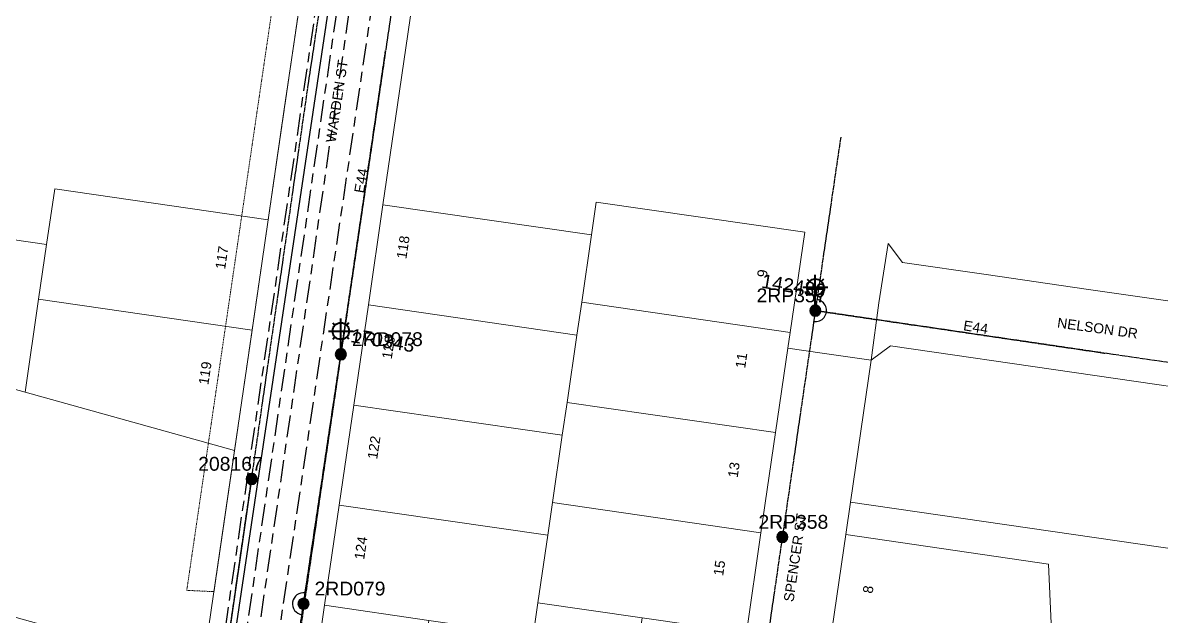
# Model space of a CAD drawing. Header units: metres. Extents: x 268848 to 269642, y 6084229 to 6085023.
# Drawn here: x 269306.1 to 269511.9, y 6084723.6 to 6084830.9 of the extents above; entities that cross this region are included whole.
import ezdxf
from ezdxf.enums import TextEntityAlignment as Align

# ---------------------------------------------------------------- set-up
doc = ezdxf.new("R2010")
doc.units = ezdxf.units.M
for name, pattern in [('Cable Exist OH', [1, 1, 0]), ('Cable Exist UG', [8.2, 4, -1.2, 1.8, -1.2]), ('HIDDEN', [0.375, 0.25, -0.125]), ('HIDDEN2', [0.1875, 0.125, -0.0625])]:
    doc.linetypes.add(name, pattern=pattern)
doc.layers.get('0').update_dxf_attribs({"color": 6})
for name, color, linetype, lineweight in [('Cadastre Land Parcels_SP_EXT', 9, 'Continuous', 5), ('Cadastre Other Property_SP_EXT', 9, 'HIDDEN', 5), ('Cadastre Roads_SP_EXT', 9, 'Continuous', 5)]:
    doc.layers.add(name, color=color, linetype=linetype, lineweight=lineweight)
for name, color, linetype in [('Equip_SP_SL_EXT', 7, 'Continuous'), ('Mains_HV_EXT', 7, 'Continuous'), ('Mains_LV_EXT', 7, 'Continuous'), ('Mains_SL_EXT', 7, 'Continuous'), ('Mains_TR_EXT', 7, 'Continuous'), ('OH_Details_SP_MISC', 7, 'Continuous'), ('SupportsOH_SP_TR_HV_LV_SL_EXT', 7, 'Continuous')]:
    doc.layers.add(name, color=color, linetype=linetype)
doc.styles.add('iecARIAL', font='arial.ttf', dxfattribs={"height": 2})
doc.styles.add('POLE_LABEL', font='arial.ttf')
doc.styles.get("Standard").update_dxf_attribs({"font": 'arial.ttf'})
doc.linetypes.add('Cable #', pattern='A,8,-0.1,["#",Standard,S=1.8,R=0,X=0.8,Y=-0.9],-3.3', length=11.4)
doc.linetypes.add('Cable E OH', pattern='A,9.4,["E",Standard,S=1.7,R=0,X=0,Y=-1],0', length=9.4)

# ---------------------------------------------------------------- blocks, each defined once
blk = doc.blocks.new('SL_LANTERN_EXT')
at = {"lineweight": 40}
for p, q in [((0, 1.97), (0, 6.47)), ((-2.25, 4.22), (2.25, 4.22)), ((-1.46, 5.68), (-1.06, 5.28)), ((1.46, 5.68), (1.06, 5.28)), ((-1.46, 2.76), (-1.06, 3.16)), ((0, 0), (0, 2.72)), ((1.46, 2.76), (1.06, 3.16))]:
    blk.add_line(p, q, dxfattribs=at)
blk.add_circle((0, 4.22), 1.5, dxfattribs=at)
at = {"style": 'iecARIAL', "flags": 8}
blk.add_attdef('ASSET_NUM', (1.5, 1.5), '', height=2.5, dxfattribs=at)
for tag, p, height, flags in [('OPERATING_VOLTAGE', (0.98, -1.65), 0.2, 9), ('ORIENTATION', (0.98, -1.85), 0.2, 9), ('OWNED_BY', (0.98, -2.05), 0.2, 9), ('STATE', (0.98, -2.25), 0.2, 9), ('CONSTRUCTED_VOLTAGE', (0.98, -0.65), 0.2, 9), ('CONTROL_TYPE', (0.98, -0.85), 0.2, 9), ('LANTERN_PURPOSE', (0.98, -1.05), 0.2, 9), ('LANTERN_TYPE', (0.98, -1.25), 0.2, 9), ('NO_PHASES', (0.98, -1.45), 0.2, 9), ('LNUMBER', (2.18, -3.25), 2.5, 8), ('USAGE', (0.98, -2.45), 0.2, 9), ('CEXIST', (0.98, -2.65), 0.2, 9), ('CNEW', (0.98, -2.85), 0.2, 9), ('CNUMBER', (0.98, -3.05), 0.2, 9), ('CREMOVE', (0.98, -3.25), 0.2, 9), ('CREPLACE', (0.98, -3.45), 0.2, 9), ('LKINGHEIGHT', (0.98, -3.65), 0.2, 9), ('LBRACKET', (0.98, -3.85), 0.2, 9), ('LBRACKETVOCAB', (0.98, -4.05), 0.2, 9), ('LCATEGORY', (0.98, -4.25), 0.2, 9), ('LCHARGE1', (0.98, -4.45), 0.2, 9), ('LCHARGE1PERCENT', (0.98, -4.65), 0.2, 9), ('LCHARGE2', (0.98, -4.85), 0.2, 9), ('LCHARGE2PERCENT', (0.98, -5.05), 0.2, 9), ('LCHARGE3', (0.98, -5.25), 0.2, 9), ('LCHARGE3PERCENT', (0.98, -5.45), 0.2, 9), ('LEXIST', (0.98, -5.65), 0.2, 9), ('LLAMP', (0.98, -5.85), 0.2, 9), ('LLAMPVOCAB', (0.98, -6.05), 0.2, 9), ('LMAST', (0.98, -6.25), 0.2, 9), ('LMASTVOCAB', (0.98, -6.45), 0.2, 9), ('LNEW', (0.98, -6.65), 0.2, 9), ('LANTNUMBER', (0.98, -6.85), 0.2, 9), ('LOUTREACH', (0.98, -7.25), 0.2, 9), ('LOUTREACHVOCAB', (0.98, -7.45), 0.2, 9), ('LRATECODE', (0.98, -7.65), 0.2, 9), ('LREMOVE', (0.98, -7.85), 0.2, 9), ('LREPLACE', (0.98, -8.05), 0.2, 9), ('LTYPE', (0.98, -8.25), 0.2, 9), ('STREETNAME', (0.98, -9.25), 0.2, 9), ('SUBURB', (0.98, -9.45), 0.2, 1), ('LTYPEVOCAB', (0.98, -8.45), 0.2, 9), ('LEGEND', (0.98, -8.65), 0.2, 9), ('LOCATION', (0.98, -8.85), 0.2, 9), ('NOTES', (0.98, -9.05), 0.2, 9)]:
    blk.add_attdef(tag, p, '', height=height, dxfattribs=dict(flags=flags))
blk = doc.blocks.new('POLE_EXT')
blk.add_hatch(color=256).paths.add_polyline_path([(-1, 0, 1), (1, 0, 1)])
blk.add_lwpolyline([(-1, 0, 1), (1, 0, 1)], format="xyb", close=True)
for tag, height, flags, p in [('pNumber', 2.5, 8, (-17.84, 2.07)), ('OWNED_BY', 0.2, 9, (1.35, -0.4)), ('SPECIAL_USE', 0.2, 9, (1.35, -0.8)), ('STATE', 0.2, 9, (1.35, -1)), ('cLV', 0.2, 9, (1.35, -1.4)), ('hDepth', 0.2, 9, (1.35, -1.6)), ('hDia', 0.2, 9, (1.35, -1.8)), ('cHV', 0.2, 9, (1.35, -2)), ('PARENT', 0.2, 9, (1.35, -0.6)), ('USAGE', 0.2, 9, (1.35, -1.2)), ('cLinedev', 0.2, 9, (1.35, -3.4)), ('pExisting', 0.2, 9, (1.35, -3.8)), ('LBRACKET', 0.2, 9, (1.35, -2.2)), ('LExisting', 0.2, 9, (1.35, -2.4)), ('LANTNUMBER', 0.2, 9, (1.35, -2.6)), ('LOther', 0.2, 9, (1.35, -2.8)), ('LRemove', 0.2, 9, (1.35, -3)), ('LEGEND', 0.2, 9, (1.35, -3.2)), ('LOCATION', 0.2, 9, (1.35, -3.6)), ('PFNUMBER', 0.2, 9, (1.35, -4)), ('NEWPFNUMBER', 0.2, 9, (1.35, -4.2)), ('pFooting', 0.2, 9, (1.35, -4.4)), ('pNew', 0.2, 9, (1.35, -4.6)), ('pRelocate', 0.2, 9, (1.35, -5)), ('pRemove', 0.2, 9, (1.35, -5.2)), ('pReplace', 0.2, 9, (1.35, -5.4)), ('pStay', 0.2, 9, (1.35, -5.6)), ('pType', 0.2, 9, (1.35, -5.8)), ('cspan', 0.2, 9, (1.35, -6)), ('STREETNAME', 0.2, 9, (1.35, -6.2)), ('SUBURB', 0.2, 9, (1.35, -6.4)), ('OPERATED_BY', 0.2, 9, (1.36, -7.01)), ('NOTES', 0.2, 9, (1.35, -6.6)), ('MAINTAINED_BY', 0.2, 9, (1.36, -6.81))]:
    blk.add_attdef(tag, text='', height=height, dxfattribs=dict(flags=flags)).set_placement(p, align=Align.MIDDLE_LEFT)
at = {"style": 'POLE_LABEL'}
for tag, height, flags, p in [('ASSET_NUM', 2.5, 8, (2, 2)), ('STRUCTURE_PLANT_NUMBER', 0.2, 9, (1.35, 0.03)), ('STREET_CODE', 0.2, 9, (1.35, -0.2))]:
    blk.add_attdef(tag, text='', height=height, dxfattribs=dict(at, flags=flags)).set_placement(p, align=Align.MIDDLE_LEFT)
at = {"flags": 1}
blk.add_attdef('Z', (1.35, -7.33), '', height=0.2, dxfattribs=at)

msp = doc.modelspace()

# ---------------------------------------------------------------- linework, layer by layer
at = {"layer": 'Cadastre Land Parcels_SP_EXT', "linetype": 'Continuous'}
for points in [[(269350.49, 6084795.3), (269311.91, 6084800.91), (269310.44, 6084790.83), (269309, 6084780.91), (269347.58, 6084775.31), (269350.49, 6084795.3)], [(269447.47, 6084793.03), (269409.8, 6084798.48), (269408.94, 6084792.56), (269407.16, 6084780.37), (269444.84, 6084774.92), (269447.47, 6084793.03)], [(269309, 6084780.91), (269310.44, 6084790.83), (269271.87, 6084796.44), (269268.7, 6084774.67), (269306.55, 6084764.1), (269309, 6084780.91)], [(269408.94, 6084792.56), (269371.24, 6084798.01), (269368.61, 6084779.9), (269406.3, 6084774.45), (269407.16, 6084780.37), (269408.94, 6084792.56)], [(269347.58, 6084775.31), (269309, 6084780.91), (269306.55, 6084764.1), (269344.41, 6084753.53), (269347.58, 6084775.31)], [(269406.3, 6084774.45), (269368.61, 6084779.9), (269365.97, 6084761.78), (269403.66, 6084756.33), (269404.52, 6084762.26), (269406.3, 6084774.45)], [(269444.84, 6084774.92), (269407.16, 6084780.37), (269406.3, 6084774.45), (269404.52, 6084762.26), (269442.2, 6084756.8), (269444.43, 6084772.09), (269444.84, 6084774.92)], [(269306.55, 6084764.1), (269268.7, 6084774.67), (269262.94, 6084735.08), (269300.79, 6084724.51), (269338.65, 6084713.94), (269344.41, 6084753.53), (269306.55, 6084764.1)], [(269587.56, 6084754.45), (269550.48, 6084759.81), (269529.35, 6084762.87), (269462.97, 6084772.47), (269459.51, 6084769.89), (269455.77, 6084744.19), (269584.55, 6084725.54), (269587.56, 6084754.45)], [(269401.88, 6084744.14), (269403.66, 6084756.33), (269365.97, 6084761.78), (269363.33, 6084743.67), (269401.02, 6084738.22), (269401.88, 6084744.14)], [(269442.2, 6084756.8), (269404.52, 6084762.26), (269403.66, 6084756.33), (269401.88, 6084744.14), (269439.57, 6084738.69), (269442.2, 6084756.8)], [(269399.25, 6084726.03), (269401.02, 6084738.22), (269363.33, 6084743.67), (269360.69, 6084725.56), (269379.54, 6084722.83), (269398.38, 6084720.11), (269399.25, 6084726.03)], [(269439.57, 6084738.69), (269401.88, 6084744.14), (269401.02, 6084738.22), (269399.25, 6084726.03), (269418.08, 6084723.3), (269436.93, 6084720.58), (269439.57, 6084738.69)], [(269584.55, 6084725.54), (269455.77, 6084744.19), (269454.92, 6084738.35), (269491.53, 6084732.97), (269492, 6084722.29), (269510.8, 6084719.52), (269532.05, 6084716.4), (269526.32, 6084677.51), (269526.74, 6084677.53), (269527.24, 6084677.54), (269527.74, 6084677.54), (269528.24, 6084677.51), (269528.74, 6084677.47), (269529.23, 6084677.4), (269529.72, 6084677.32), (269530.22, 6084677.22), (269530.32, 6084677.19), (269535.22, 6084710.52), (269581.39, 6084703.77), (269583.54, 6084718.62), (269583.55, 6084718.64), (269584.55, 6084725.54)], [(269492, 6084722.29), (269491.53, 6084732.97), (269454.92, 6084738.35), (269452.04, 6084718.55), (269471.83, 6084715.65), (269490.63, 6084712.88), (269492, 6084722.29)], [(269418.08, 6084723.3), (269399.25, 6084726.03), (269398.38, 6084720.11), (269393.97, 6084689.82), (269412.8, 6084687.04), (269418.08, 6084723.3)], [(269379.54, 6084722.83), (269360.69, 6084725.56), (269356.74, 6084698.39), (269359.31, 6084694.92), (269375.14, 6084692.59), (269379.54, 6084722.83)]]:
    msp.add_lwpolyline(points, close=True, dxfattribs=at)
at = {"layer": 'Cadastre Other Property_SP_EXT', "linetype": 'HIDDEN2'}
msp.add_lwpolyline([(269335.78, 6084728.26), (269340.7, 6084728.02), (269371.12, 6084936.96), (269366.33, 6084936.57), (269335.78, 6084728.26)], close=True, dxfattribs=at)
at = {"layer": 'Cadastre Roads_SP_EXT', "linetype": 'Continuous'}
msp.add_lwpolyline([(269356.31, 6084835.29), (269353.4, 6084815.3), (269350.49, 6084795.3), (269347.58, 6084775.31), (269344.41, 6084753.53), (269338.65, 6084713.94), (269336.81, 6084701.29), (269344.97, 6084700.1), (269356.74, 6084698.39), (269360.69, 6084725.56), (269363.33, 6084743.67), (269365.97, 6084761.78), (269368.61, 6084779.9), (269371.24, 6084798.01), (269373.88, 6084816.12), (269376.52, 6084834.24)], dxfattribs=at)
for points in [[(269480.25, 6084785.37), (269465.16, 6084787.56), (269462.58, 6084791.01), (269460.89, 6084780.27), (269459.51, 6084769.89), (269462.97, 6084772.47), (269529.35, 6084762.87), (269530.44, 6084770.36), (269531.54, 6084777.95), (269516.45, 6084780.14), (269498.35, 6084782.76), (269480.25, 6084785.37)], [(269459.51, 6084769.89), (269450.61, 6084771.19), (269444.43, 6084772.09), (269442.2, 6084756.8), (269439.57, 6084738.69), (269436.93, 6084720.58), (269432.09, 6084687.29), (269428.63, 6084684.71), (269437.84, 6084683.52), (269450.74, 6084681.85), (269447.35, 6084686.38), (269452.04, 6084718.55), (269454.92, 6084738.35), (269455.77, 6084744.19), (269459.51, 6084769.89)]]:
    msp.add_lwpolyline(points, close=True, dxfattribs=at)
at = {"layer": 'Mains_HV_EXT', "linetype": 'Cable Exist UG'}
for points in [[(269422.94, 6085021.65), (269426.47, 6084952.29), (269420.58, 6084913.1), (269378.09, 6084922.2), (269331.86, 6084604.74), (269225.44, 6084620.24), (269220.46, 6084616.55), (269199.8, 6084619.47)], [(269424.24, 6085021.66), (269425.05, 6085016.97), (269428.5, 6084952.2), (269422.32, 6084910.82), (269381.42, 6084916.43), (269331.53, 6084579.47), (269335.46, 6084571.59), (269311.45, 6084403.25)], [(269420.48, 6085021.68), (269374.05, 6084936.21), (269326.89, 6084612.98), (269326.49, 6084611.35)]]:
    msp.add_lwpolyline(points, dxfattribs=at)
at = {"layer": 'Mains_HV_EXT', "linetype": 'Cable E OH'}
msp.add_lwpolyline([(268907.92, 6084647.08), (268988.68, 6084635.21), (269068.36, 6084623.49), (269148.31, 6084611.74), (269232.43, 6084599.37), (269324.47, 6084585.83), (269333.56, 6084646.78), (269348.09, 6084744.13), (269358.64, 6084814.76), (269371.17, 6084898.76), (269380.56, 6084961.67)], dxfattribs=at)
at = {"layer": 'Mains_HV_EXT', "linetype": 'Cable Exist OH'}
msp.add_lwpolyline([(269378.29, 6084870.57), (269344.81, 6084643)], dxfattribs=at)
at = {"layer": 'Mains_LV_EXT', "linetype": 'Cable Exist OH'}
for points in [[(269363.63, 6084770.95), (269371.72, 6084825.92)], [(269453.98, 6084810.27), (269449.39, 6084778.87)], [(269449.39, 6084778.87), (269443.42, 6084737.9)], [(269449.39, 6084778.87), (269501.7, 6084771.17)], [(269356.88, 6084725.83), (269363.63, 6084770.95)], [(269443.42, 6084737.9), (269434.37, 6084675.77)], [(269350.85, 6084685.14), (269356.88, 6084725.83)]]:
    msp.add_lwpolyline(points, dxfattribs=at)
at = {"layer": 'Mains_LV_EXT', "linetype": 'Continuous'}
for points in [[(269449.1, 6084776.9, 1.015959), (269449.68, 6084780.86)], [(269357.18, 6084727.81, 0.99999), (269356.59, 6084723.84)]]:
    msp.add_lwpolyline(points, format="xyb", dxfattribs=at)
at = {"layer": 'Mains_SL_EXT', "linetype": 'Cable Exist OH'}
for points in [[(269386.47, 6084929.19), (269378.29, 6084870.57), (269371.72, 6084825.92), (269363.63, 6084770.95)], [(269537.32, 6084765.99), (269505.33, 6084770.62), (269449.39, 6084778.87)], [(269363.63, 6084770.95), (269356.88, 6084725.83), (269350.85, 6084685.14)]]:
    msp.add_lwpolyline(points, dxfattribs=at)
at = {"layer": 'Mains_TR_EXT', "linetype": 'Cable Exist OH'}
msp.add_lwpolyline([(268907.92, 6084647.08), (268988.68, 6084635.21), (269068.36, 6084623.49), (269148.31, 6084611.74), (269232.43, 6084599.37), (269324.47, 6084585.85), (269333.41, 6084650.82), (269347.5, 6084748.4), (269357.68, 6084819.3), (269370.16, 6084902.54), (269378.67, 6084963.15)], dxfattribs=at)
at = {"layer": 'Mains_TR_EXT', "linetype": 'Cable Exist UG'}
msp.add_lwpolyline([(269427.08, 6084951.57), (269422.53, 6084921.21), (269377.06, 6084930.55), (269329.39, 6084603.11), (269247.13, 6084614.54), (269245.08, 6084613.01)], dxfattribs=at)
at = {"layer": 'OH_Details_SP_MISC', "color": 7, "linetype": 'Cable #', "flags": 128}
msp.add_lwpolyline([(269347.5, 6084748.4), (269333.41, 6084650.82), (269324.49, 6084586), (269232.43, 6084599.37), (269148.31, 6084611.74), (268907.92, 6084647.08)], dxfattribs=at)

# ---------------------------------------------------------------- block references
at = {"layer": 'Equip_SP_SL_EXT'}
ref = msp.add_blockref('SL_LANTERN_EXT', (269449.39, 6084778.87), dxfattribs=at)
ref.add_attrib('ASSET_NUM', '142430', dxfattribs={"layer": '0', "height": 2.5, "rotation": 350.4884, "style": 'iecARIAL'}).set_placement((269450.89, 6084780.37), align=Align.BOTTOM_RIGHT)
ref = msp.add_blockref('SL_LANTERN_EXT', (269363.63, 6084770.95), dxfattribs=at)
ref.add_attrib('ASSET_NUM', '170343', dxfattribs={"layer": '0', "height": 2.5, "rotation": 350.6744, "style": 'iecARIAL'}).set_placement((269365.13, 6084772.45), align=Align.BOTTOM_LEFT)
at = {"layer": 'SupportsOH_SP_TR_HV_LV_SL_EXT'}
ref = msp.add_blockref('POLE_EXT', (269449.39, 6084778.87), dxfattribs=at)
ref.add_attrib('ASSET_NUM', '2RP357', dxfattribs={"layer": '0', "height": 2.5, "style": 'POLE_LABEL'}).set_placement((269451.39, 6084779.62), align=Align.BOTTOM_RIGHT)
ref = msp.add_blockref('POLE_EXT', (269363.63, 6084770.95), dxfattribs=at)
ref.add_attrib('ASSET_NUM', '2RD078', dxfattribs={"layer": '0', "height": 2.5, "style": 'POLE_LABEL'}).set_placement((269365.63, 6084771.7), align=Align.BOTTOM_LEFT)
ref = msp.add_blockref('POLE_EXT', (269347.5, 6084748.4), dxfattribs=at)
ref.add_attrib('ASSET_NUM', '208167', dxfattribs={"layer": '0', "height": 2.5, "style": 'POLE_LABEL'}).set_placement((269349.5, 6084749.15), align=Align.BOTTOM_RIGHT)
ref = msp.add_blockref('POLE_EXT', (269443.42, 6084737.9), dxfattribs=at)
ref.add_attrib('ASSET_NUM', '2RP358', dxfattribs={"layer": '0', "height": 2.5, "style": 'POLE_LABEL'}).set_placement((269445.42, 6084738.65), align=Align.BOTTOM_CENTER)
ref = msp.add_blockref('POLE_EXT', (269356.88, 6084725.83), dxfattribs=at)
ref.add_attrib('ASSET_NUM', '2RD079', dxfattribs={"layer": '0', "height": 2.5, "style": 'POLE_LABEL'}).set_placement((269358.88, 6084726.58), align=Align.BOTTOM_LEFT)

# ---------------------------------------------------------------- texts
at = {"layer": 'Cadastre Land Parcels_SP_EXT'}
for s, rotation, p in [('118', 81.51, (269375.46, 6084788.12)), ('117', 81.51, (269342.7, 6084786.24)), ('9', 81.53, (269440.62, 6084784.77)), ('120', 81.51, (269372.82, 6084770.01)), ('119', 81.51, (269339.67, 6084765.35)), ('11', 81.53, (269436.7, 6084768.33)), ('122', 81.51, (269370.19, 6084751.9)), ('13', 81.53, (269435.34, 6084748.54)), ('124', 81.51, (269367.83, 6084733.71)), ('15', 81.53, (269432.72, 6084730.79)), ('8', 81.53, (269459.72, 6084727.59))]:
    msp.add_text(s, height=1.8, rotation=rotation, dxfattribs=at).set_placement(p)
at = {"layer": 'Cadastre Roads_SP_EXT'}
for s, rotation, p in [('WARDEN ST', 81.5108, (269362.68, 6084809.16)), ('NELSON DR', 352.0636, (269493.02, 6084775.82)), ('SPENCER ST', 81.532, (269445.43, 6084726.09))]:
    msp.add_text(s, height=1.8, rotation=rotation, dxfattribs=at).set_placement(p)
at = {"layer": 'Mains_LV_EXT'}
for rotation, p in [(80.3852, (269367.8, 6084800.02)), (350.9009, (269476.04, 6084775.33))]:
    msp.add_text('E44', height=1.8, rotation=rotation, dxfattribs=at).set_placement(p)

doc.saveas('drawing.dxf')
